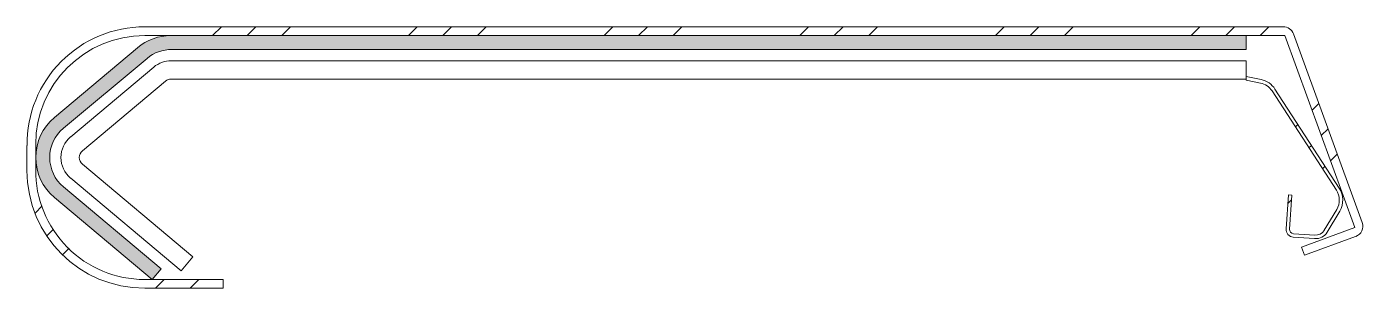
# Model space of a CAD drawing. Header units: metres. Extents: x -45 to 262, y -48 to 12.
import ezdxf

# ---------------------------------------------------------------- set-up
doc = ezdxf.new("R2010")
doc.units = ezdxf.units.M
doc.layers.add('A-DETL-GENF', color=92, linetype='Continuous', lineweight=18)
pattern_1 = [(45, (13595.984, 2958.436), (-22.45064, 22.45064), []), (45, (13603.92, 2958.436), (0, 44.90128), []), (45, (13588.046, 2958.436), (0, 44.90128), [])]

# ---------------------------------------------------------------- blocks, each defined once
blk = doc.blocks.new('41 roval muurafdeksysteem type H - Type 1-357201-00_0 Basismaterialen')
at = {"layer": 'A-DETL-GENF', "lineweight": 13}
h = blk.add_hatch(dxfattribs=at)
h.set_pattern_fill('FP_15', color=256, style=0, pattern_type=2)
h.set_pattern_definition(pattern_1)
h.paths.add_polyline_path([(-15.89, -48), (0.41, -48), (0.41, -46), (-17.59, -46), (-23.18, -45.37), (-28.49, -43.5), (-33.36, -40.37), (-37.21, -36.49), (-40.18, -31.71), (-42, -26.38), (-42.59, -20.78), (-42.57, -14.82), (-42.36, -11.71), (-41.73, -8.53), (-40.68, -5.43), (-39.23, -2.5), (-37.42, 0.22), (-35.26, 2.68), (-32.8, 4.83), (-30.08, 6.65), (-27.15, 8.09), (-24.06, 9.15), (-20.88, 9.78), (-17.59, 10), (244.01, 10), (260.06, -34.09), (247.85, -38.54), (248.53, -40.42), (260.27, -36.14), (260.85, -35.84), (261.34, -35.4), (261.69, -34.85), (261.88, -34.23), (261.91, -33.58), (261.77, -32.94), (246.01, 10.35), (245.73, 10.9), (245.33, 11.36), (244.83, 11.71), (244.26, 11.93), (243.65, 12), (-17.59, 12), (-23.63, 11.31), (-29.36, 9.3), (-34.57, 5.97), (-38.78, 1.73), (-41.98, -3.43), (-43.95, -9.19), (-44.59, -15.23), (-44.59, -21.01), (-44.35, -24.56), (-43.66, -27.99), (-42.53, -31.34), (-40.97, -34.5), (-39, -37.44), (-36.36, -40.37), (-34.02, -42.42), (-31.08, -44.38), (-27.74, -46), (-24.57, -47.08), (-21.14, -47.76), (-17.59, -48)])
at = {"layer": 'A-DETL-GENF'}
blk.add_hatch(color=256, dxfattribs=at).paths.add_polyline_path([(-15.89, -46), (-13.83, -43.55), (-36.22, -24.76), (-37.71, -23.16), (-38.76, -21.24), (-39.3, -19.12), (-39.3, -16.94), (-38.76, -14.82), (-37.72, -12.9), (-36.24, -11.29), (-17.03, 4.75), (-15.32, 5.87), (-13.41, 6.56), (-11.38, 6.8), (235.11, 6.8), (235.11, 10), (-11.61, 10), (-14.34, 9.66), (-16.93, 8.71), (-19.23, 7.19), (-38.3, -8.81), (-40.33, -11), (-41.76, -13.62), (-42.49, -16.51), (-42.49, -19.49), (-41.76, -22.39), (-40.33, -25.01), (-38.3, -27.2), (-22.59, -40.37)])
at = {"layer": 'A-DETL-GENF', "lineweight": 13}
h = blk.add_hatch(dxfattribs=at)
h.set_pattern_fill('FP_15', color=256, style=0, pattern_type=2)
h.set_pattern_definition(pattern_1)
h.paths.add_polyline_path([(250.85, -36.62), (251.53, -36.59), (252.19, -36.42), (252.79, -36.11), (253.31, -35.67), (253.73, -35.13), (256.61, -30.33), (257.08, -29.31), (257.3, -28.22), (257.28, -27.1), (257.02, -26.02), (256.52, -25.02), (241.75, -2.29), (240.91, -1.3), (239.83, -0.56), (238.6, -0.13), (235.11, 0.62), (235.11, -0.22), (238.43, -0.91), (239.22, -1.16), (239.94, -1.55), (240.57, -2.08), (241.08, -2.73), (255.84, -25.46), (256.26, -26.3), (256.49, -27.21), (256.5, -28.15), (256.31, -29.06), (255.92, -29.92), (252.73, -35.11), (252.35, -35.44), (251.9, -35.67), (251.42, -35.8), (250.91, -35.82), (245.76, -35.43), (245.53, -35.31), (245.34, -35.14), (245.19, -34.92), (245.11, -34.68), (245.09, -34.42), (245.64, -26.63), (244.84, -26.58), (244.31, -34.76), (244.42, -35.15), (244.61, -35.51), (244.87, -35.81), (245.2, -36.05), (245.57, -36.21), (245.96, -36.28)])
at = {"layer": 'A-DETL-GENF'}
for p, q in [((243.65, 12), (-17.59, 12)), ((-17.59, 10), (-11.61, 10)), ((235.11, 10), (-11.61, 10)), ((235.11, 10), (244.01, 10)), ((235.11, 6.8), (235.11, 10)), ((244.01, 10), (260.06, -34.09)), ((261.77, -32.94), (246.01, 10.35)), ((-19.23, 7.19), (-38.3, -8.81)), ((-11.38, 6.8), (235.11, 6.8)), ((-36.24, -11.29), (-17.03, 4.75)), ((235.11, 4.2), (-11.46, 4.2)), ((235.11, 0), (235.11, 4.2)), ((-15.5, 2.75), (-34.57, -13.25)), ((238.6, -0.13), (235.11, 0.62)), ((-31.87, -16.47), (-12.8, -0.47)), ((-11.52, 0), (235.11, 0)), ((235.11, 0), (235.11, -0.22)), ((235.11, -0.22), (238.43, -0.91)), ((241.08, -2.73), (255.84, -25.46)), ((256.52, -25.02), (241.75, -2.29)), ((-44.59, -15.23), (-44.59, -21.01)), ((-42.59, -20.78), (-42.59, -15)), ((-6.54, -40.79), (-31.87, -19.53)), ((-34.57, -22.75), (-9.24, -44.01)), ((-38.3, -27.2), (-15.89, -46)), ((-13.83, -43.55), (-36.22, -24.76)), ((244.84, -26.58), (244.3, -34.36)), ((245.64, -26.63), (244.84, -26.58)), ((245.09, -34.42), (245.64, -26.63)), ((255.92, -29.92), (253.04, -34.71)), ((253.73, -35.13), (256.61, -30.33)), ((245.96, -36.28), (250.85, -36.62)), ((250.91, -35.82), (246.02, -35.48)), ((260.06, -34.09), (247.85, -38.54)), ((248.53, -40.42), (260.27, -36.14)), ((247.85, -38.54), (248.53, -40.42)), ((-9.24, -44.01), (-6.54, -40.79)), ((0.41, -46), (-17.59, -46)), ((-15.89, -46), (-13.83, -43.55)), ((0.41, -48), (0.41, -46)), ((-17.59, -48), (0.41, -48))]:
    blk.add_line(p, q, dxfattribs=at)
for centre, radius, start, end in [((-17.59, -15), 27, 90, 180.4875), ((-17.59, -15), 25, 90, 179.9868), ((-11.52, -2), 12, 90.4202, 130.0012), ((243.66, 9.5), 2.5, 20.0033, 90.3214), ((-11.38, -2), 8.8, 90.0003, 129.8628), ((-11.52, -2), 6.2, 89.4851, 129.9993), ((-11.52, -2), 2, 90, 129.9995), ((237.56, -5.02), 4.2, 33.025, 78.0278), ((237.56, -5.02), 5, 33.0022, 77.9885), ((-30.58, -18), 12, 130.0012, 229.9999), ((-30.57, -18.02), 8.8, 130.1438, 230.0023), ((-30.59, -18), 6.2, 129.9993, 230.001), ((-30.59, -18), 2, 129.9995, 230.0021), ((-17.59, -21), 27, 180.0132, 270), ((-17.59, -21), 25, 179.4934, 270), ((252.32, -27.75), 4.2, 328.9546, 33.0387), ((252.32, -27.75), 5, 329.0345, 33.0323), ((259.42, -33.79), 2.5, 289.9923, 19.9219), ((246.09, -34.49), 1.8, 175.9767, 265.9969), ((246.09, -34.49), 1, 176.0011, 265.9628), ((251.07, -33.53), 3.1, 265.9969, 328.9772), ((251.07, -33.53), 2.3, 266.0893, 328.9965)]:
    blk.add_arc(centre, radius, start, end, dxfattribs=at)

msp = doc.modelspace()

# ---------------------------------------------------------------- block references
msp.add_blockref('41 roval muurafdeksysteem type H - Type 1-357201-00_0 Basismaterialen', (0, 0))

doc.saveas('drawing.dxf')
